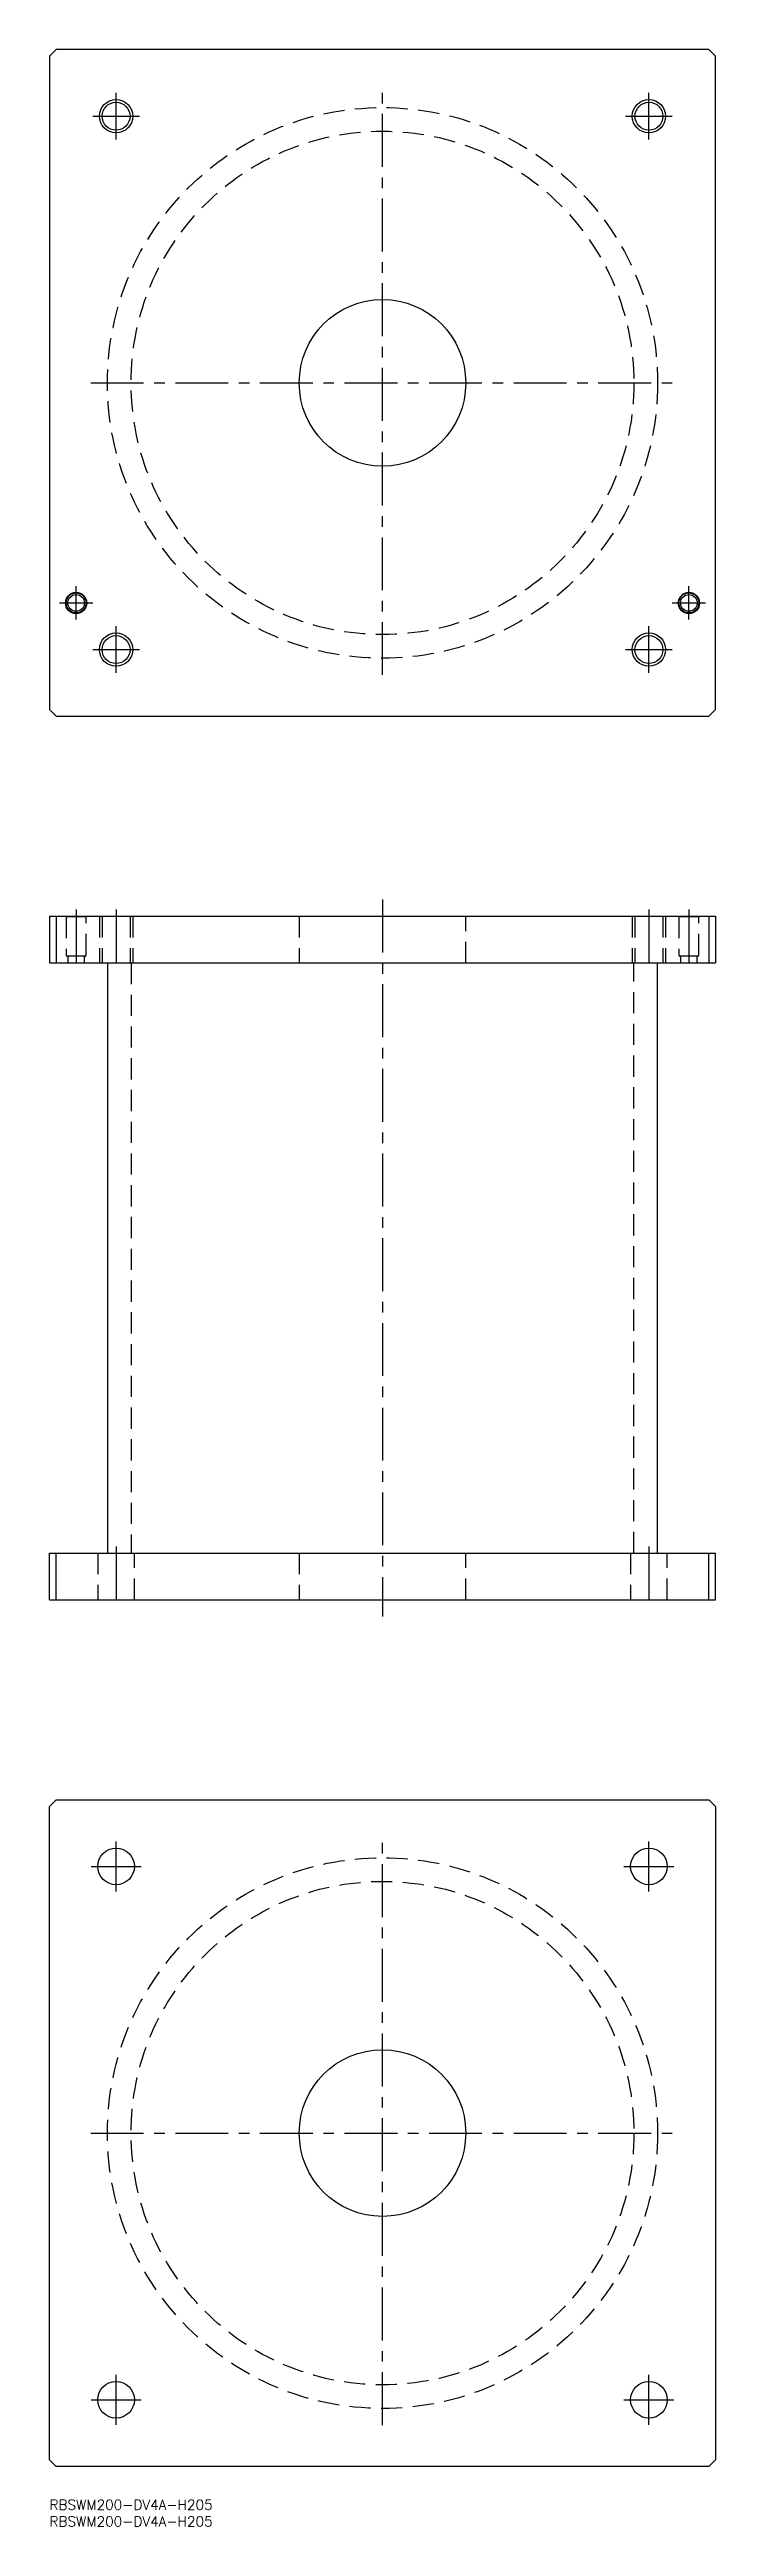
# Model space of a CAD drawing. Extents: x 0 to 200, y -8 to 735.
import ezdxf

# ---------------------------------------------------------------- set-up
doc = ezdxf.new("R2010")
doc.units = 0
doc.header["$LTSCALE"] = 0.5
doc.linetypes.add('CENTER', pattern=[50.8, 31.75, -6.35, 6.35, -6.35])
doc.linetypes.add('DASHED', pattern=[19.05, 12.7, -6.35])
for name, color, linetype in [('MSM_CENTER', 1, 'CENTER'), ('MSM_CONTINUOUS', 7, 'CONTINUOUS'), ('MSM_DASHED', 4, 'DASHED'), ('MSM_NARROW', 5, 'CONTINUOUS'), ('MSM_PART_NUMBER', 7, 'CONTINUOUS')]:
    doc.layers.add(name, color=color, linetype=linetype)
doc.styles.get("Standard").update_dxf_attribs({"font": 'txt.shx', "height": 3, "bigfont": 'bigfont.shx'})

# ---------------------------------------------------------------- blocks, each defined once
blk = doc.blocks.new('*U49')
at = {"layer": 'MSM_PART_NUMBER'}
blk.add_text('RBSWM200-DV4A-H205', height=3, dxfattribs=at).set_placement((0, -3))
blk = doc.blocks.new('*U50')
at = {"layer": 'MSM_PART_NUMBER'}
blk.add_text('RBSWM200-DV4A-H205', height=3, dxfattribs=at).set_placement((0, -8))

msp = doc.modelspace()

# ---------------------------------------------------------------- linework, layer by layer
at = {"layer": 'MSM_CENTER'}
for p, q in [((20, 708), (20, 722)), ((100, 547.4), (100, 722.6)), ((180, 708), (180, 722)), ((13, 715), (27, 715)), ((173, 715), (187, 715)), ((12.4, 635), (187.6, 635)), ((8, 564), (8, 574)), ((192, 564), (192, 574)), ((3, 569), (13, 569)), ((187, 569), (197, 569)), ((20, 548), (20, 562)), ((180, 548), (180, 562)), ((13, 555), (27, 555)), ((173, 555), (187, 555)), ((8, 477), (8, 459)), ((20, 477), (20, 459)), ((100, 480), (100, 265)), ((180, 477), (180, 459)), ((192, 477), (192, 459)), ((20, 286), (20, 268)), ((180, 286), (180, 268)), ((20, 182.5), (20, 197.5)), ((100, 22.4), (100, 197.6)), ((180, 182.5), (180, 197.5)), ((12.5, 190), (27.5, 190)), ((172.5, 190), (187.5, 190)), ((12.4, 110), (187.6, 110)), ((20, 22.5), (20, 37.5)), ((180, 22.5), (180, 37.5)), ((12.5, 30), (27.5, 30)), ((172.5, 30), (187.5, 30))]:
    msp.add_line(p, q, dxfattribs=at)
at = {"layer": 'MSM_CONTINUOUS'}
for p, q in [((2, 735), (0, 733)), ((0, 733), (0, 537)), ((198, 735), (2, 735)), ((200, 733), (198, 735)), ((200, 537), (200, 733)), ((0, 537), (2, 535)), ((2, 535), (198, 535)), ((198, 535), (200, 537)), ((0, 475), (0, 461)), ((0, 475), (200, 475)), ((2, 475), (2, 461)), ((198, 475), (198, 461)), ((200, 475), (200, 461)), ((0, 461), (200, 461)), ((17.4, 461), (17.4, 284)), ((182.6, 284), (182.6, 461)), ((0, 284), (200, 284)), ((0, 270), (0, 284)), ((2, 270), (2, 284)), ((198, 270), (198, 284)), ((200, 270), (200, 284)), ((0, 270), (200, 270)), ((0, 208), (2, 210)), ((2, 210), (198, 210)), ((198, 210), (200, 208)), ((0, 12), (0, 208)), ((200, 208), (200, 12)), ((2, 10), (0, 12)), ((198, 10), (2, 10)), ((200, 12), (198, 10))]:
    msp.add_line(p, q, dxfattribs=at)
for centre, radius in [((20, 715), 4.19), ((180, 715), 4.19), ((100, 635), 25), ((8, 569), 3.2), ((192, 569), 3.2), ((8, 569), 3), ((8, 569), 2.5), ((192, 569), 3), ((192, 569), 2.5), ((20, 555), 4.19), ((180, 555), 4.19), ((20, 190), 5.5), ((180, 190), 5.5), ((100, 110), 25), ((20, 30), 5.5), ((180, 30), 5.5)]:
    msp.add_circle(centre, radius, dxfattribs=at)
at = {"layer": 'MSM_DASHED'}
for p, q in [((4.8, 475), (5, 474.8)), ((11, 474.8), (5, 474.8)), ((5, 474.8), (5, 463.4)), ((11, 474.8), (11.2, 475)), ((11, 463.4), (11, 474.8)), ((15, 475), (15, 461)), ((15.81, 475), (15.81, 461)), ((24.19, 475), (24.19, 461)), ((25, 475), (25, 461)), ((75, 475), (75, 461)), ((125, 461), (125, 475)), ((175, 475), (175, 461)), ((175.81, 475), (175.81, 461)), ((184.19, 475), (184.19, 461)), ((185, 475), (185, 461)), ((188.8, 475), (189, 474.8)), ((195, 474.8), (189, 474.8)), ((189, 474.8), (189, 463.4)), ((195, 474.8), (195.2, 475)), ((195, 463.4), (195, 474.8)), ((10.6, 463), (5.4, 463)), ((5.5, 463), (5.5, 461)), ((10.5, 461), (10.5, 463)), ((24.5, 461), (24.5, 284)), ((175.5, 284), (175.5, 461)), ((194.6, 463), (189.4, 463)), ((189.5, 463), (189.5, 461)), ((194.5, 461), (194.5, 463)), ((14.5, 284), (14.5, 270)), ((25.5, 270), (25.5, 284)), ((75, 284), (75, 270)), ((125, 270), (125, 284)), ((174.5, 284), (174.5, 270)), ((185.5, 270), (185.5, 284))]:
    msp.add_line(p, q, dxfattribs=at)
for centre, radius in [((100, 635), 82.6), ((100, 635), 75.5), ((100, 110), 82.6), ((100, 110), 75.5)]:
    msp.add_circle(centre, radius, dxfattribs=at)
for centre, start, end in [((5.4, 463.4), 180, 270), ((10.6, 463.4), 270, 360), ((189.4, 463.4), 180, 270), ((194.6, 463.4), 270, 360)]:
    msp.add_arc(centre, 0.4, start, end, dxfattribs=at)
at = {"layer": 'MSM_NARROW'}
for centre in [(20, 715), (180, 715), (20, 555), (180, 555)]:
    msp.add_circle(centre, 5, dxfattribs=at)

# ---------------------------------------------------------------- block references
at = {"layer": 'MSM_CONTINUOUS'}
for name in ['*U49', '*U50']:
    msp.add_blockref(name, (0, 0), dxfattribs=at)

doc.saveas('drawing.dxf')
